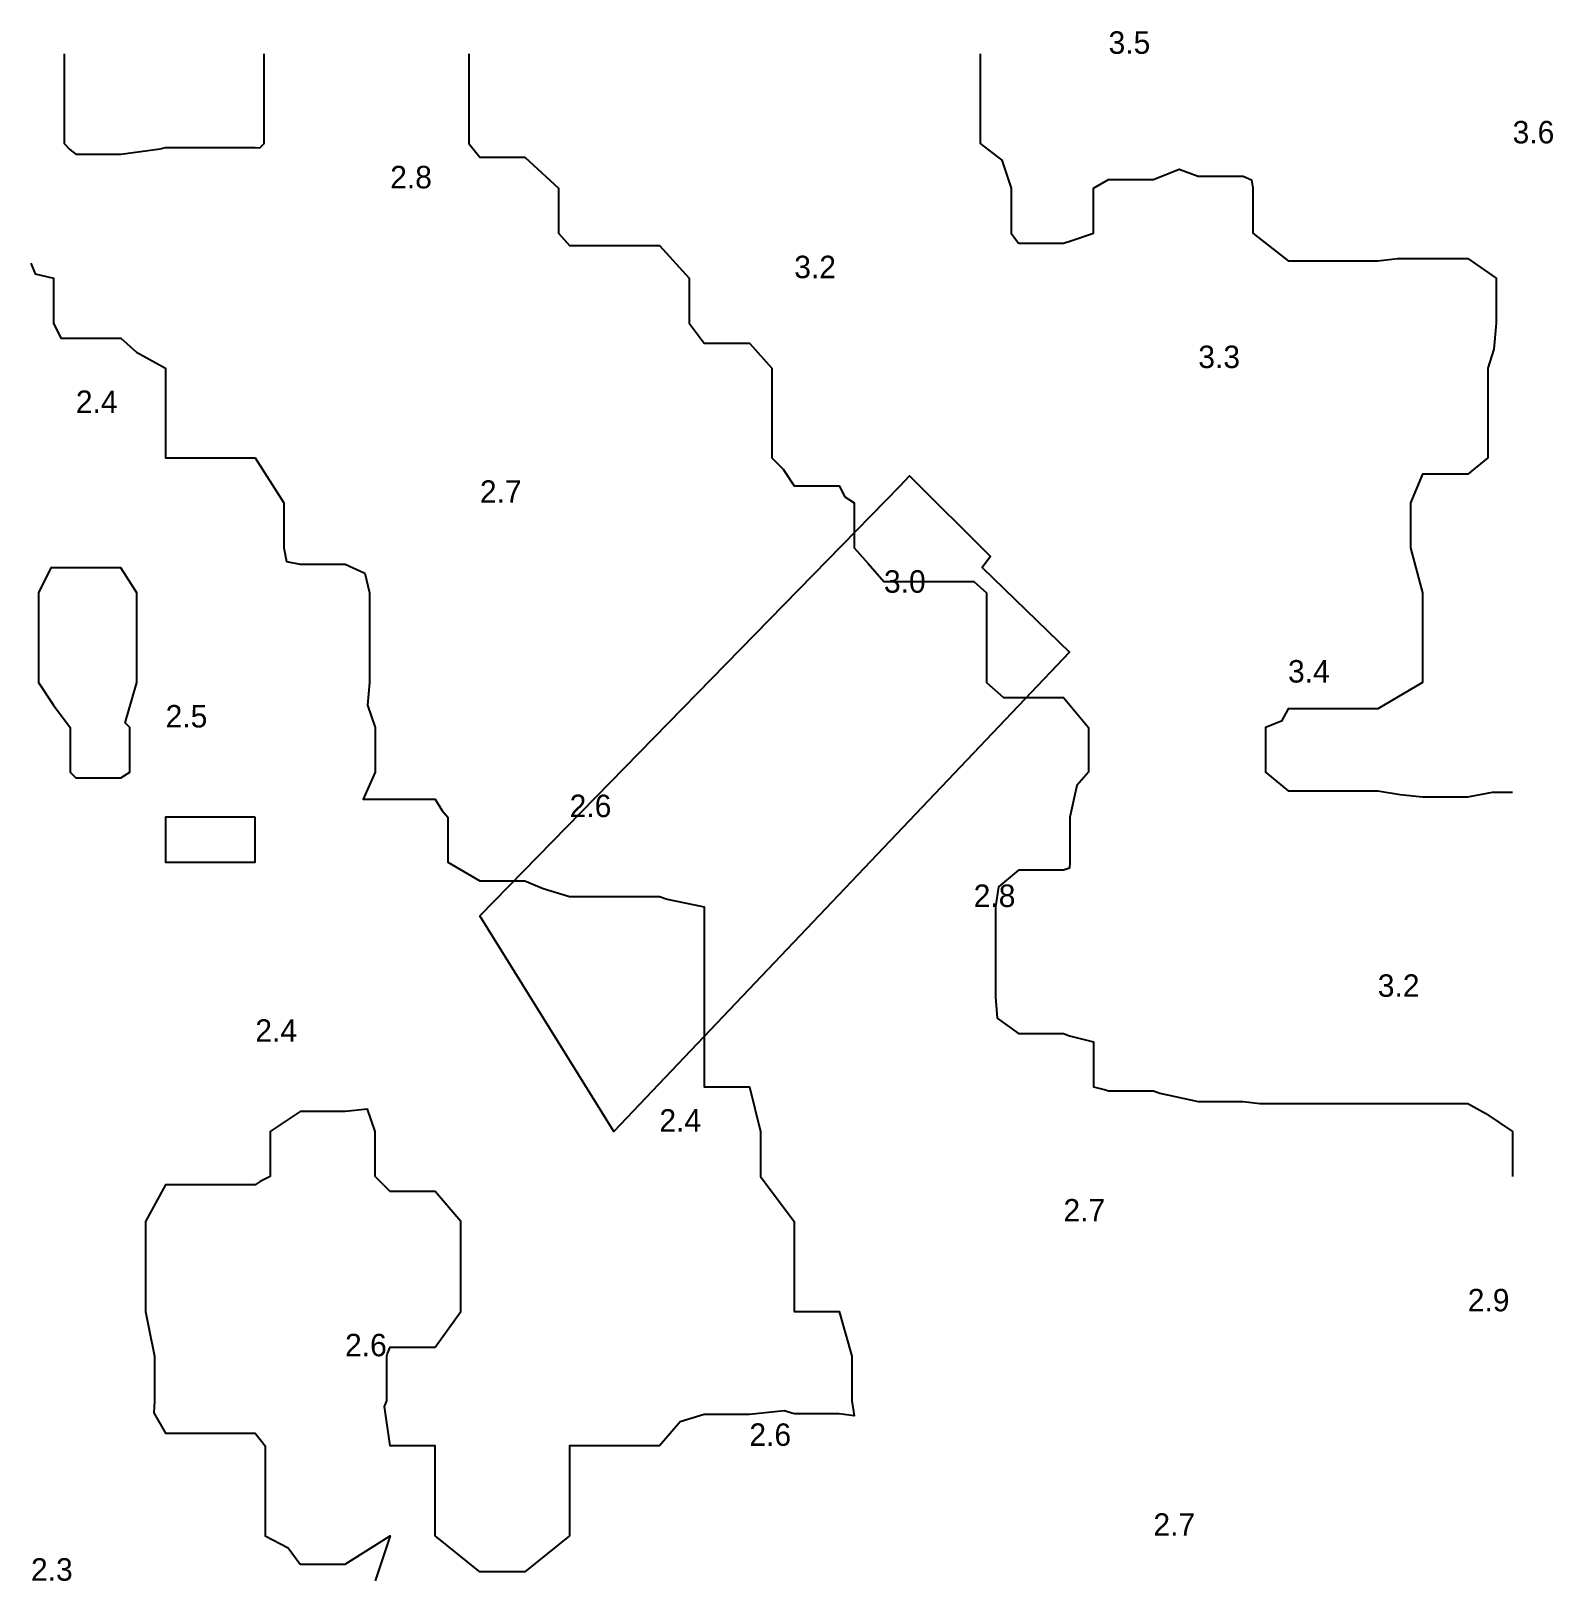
# Model space of a CAD drawing. Extents: x 0 to 67.8, y 0 to 69.
import ezdxf

# ---------------------------------------------------------------- set-up
doc = ezdxf.new("R2010")
doc.units = 0
for name, color, linetype in [('CONTOURS_MINEURES', 8, 'CONTINUOUS'), ('PARCELLE', 4, 'CONTINUOUS'), ('POINTS_COTES', 7, 'CONTINUOUS')]:
    doc.layers.add(name, color=color, linetype=linetype)

msp = doc.modelspace()

# ---------------------------------------------------------------- linework, layer by layer
at = {"layer": 'CONTOURS_MINEURES'}
for points in [[(1.485, 67.995), (1.485, 67.477), (1.485, 65.995), (1.485, 64.521), (1.485, 64.005), (1.729, 63.73), (2.003, 63.522), (2.486, 63.522), (4.002, 63.522), (5.761, 63.765), (6.001, 63.828), (6.177, 63.828), (7.999, 63.828), (9.822, 63.828), (9.998, 63.828), (10.198, 63.805), (10.398, 64.005), (10.398, 64.403), (10.398, 65.995), (10.398, 67.595), (10.398, 67.995)], [(19.502, 67.995), (19.502, 66.495), (19.502, 65.995), (19.502, 65.497), (19.502, 64.005), (20.002, 63.389), (21.386, 63.389), (22.001, 63.389), (23.5, 62.004), (23.5, 61.504), (23.5, 60.003), (23.999, 59.458), (24.545, 59.458), (25.998, 59.458), (27.452, 59.458), (27.997, 59.458), (29.329, 58.003), (29.329, 57.336), (29.329, 56.002), (29.995, 55.113), (31.112, 55.113), (32.005, 55.113), (33.004, 54.001), (33.004, 53.001), (33.004, 52), (33.004, 51), (33.004, 49.999), (33.504, 49.499), (34.003, 48.749), (35.253, 48.749), (36.002, 48.749), (36.263, 48.26), (36.668, 47.999), (36.668, 47.332), (36.668, 45.998), (37.295, 45.292), (38.001, 44.497), (39.5, 44.497), (39.999, 44.497), (41.498, 44.497), (41.998, 44.497), (42.569, 43.997), (42.569, 42.568), (42.569, 41.996), (42.569, 41.425), (42.569, 39.996), (43.331, 39.329), (43.997, 39.329), (44.663, 39.329), (45.995, 39.329), (47.112, 37.995), (47.112, 37.11), (47.112, 36.005), (46.586, 35.417), (46.282, 34.004), (46.282, 32.289), (46.282, 32.004), (46.263, 31.737), (45.995, 31.64), (45.632, 31.64), (43.997, 31.64), (43.097, 30.903), (42.969, 30.003), (42.969, 28.974), (42.969, 28.002), (42.969, 27.03), (42.969, 26.001), (43.05, 25.053), (43.997, 24.364), (44.36, 24.364), (45.995, 24.364), (46.263, 24.267), (47.335, 24), (47.335, 22.667), (47.335, 22), (47.866, 21.862), (48.005, 21.809), (48.195, 21.809), (50.003, 21.809), (50.289, 21.714), (52.002, 21.333), (52.668, 21.333), (54.001, 21.333), (54.75, 21.249), (55.999, 21.249), (57.249, 21.249), (57.998, 21.249), (59.247, 21.249), (59.997, 21.249), (60.746, 21.249), (61.995, 21.249), (62.749, 21.249), (64.005, 21.249), (64.804, 20.799), (66.003, 19.999), (66.003, 17.998)], [(42.284, 67.995), (42.284, 66.28), (42.284, 65.995), (42.284, 65.71), (42.284, 64.005), (43.247, 63.255), (43.664, 62.004), (43.664, 60.337), (43.664, 60.003), (43.997, 59.559), (45.551, 59.559), (45.995, 59.559), (46.33, 59.67), (47.335, 60.003), (47.335, 60.67), (47.335, 62.004), (48.005, 62.404), (48.405, 62.404), (50.003, 62.404), (51.146, 62.862), (52.002, 62.55), (52.547, 62.55), (54.001, 62.55), (54.376, 62.379), (54.429, 62.004), (54.429, 60.432), (54.429, 60.003), (55.999, 58.781), (57.221, 58.781), (57.998, 58.781), (58.775, 58.781), (59.997, 58.781), (60.871, 58.878), (61.995, 58.878), (63.126, 58.878), (64.005, 58.878), (65.277, 58.003), (65.277, 56.729), (65.277, 56.002), (65.171, 54.835), (64.893, 54.001), (64.893, 52.889), (64.893, 52), (64.893, 51.111), (64.893, 49.999), (64.005, 49.272), (63.274, 49.272), (61.995, 49.272), (61.457, 47.999), (61.457, 46.537), (61.457, 45.998), (61.995, 43.997), (61.995, 41.996), (61.995, 39.996), (59.997, 38.828), (59.164, 38.828), (57.998, 38.828), (57.165, 38.828), (55.999, 38.828), (55.714, 38.281), (55, 37.995), (55, 37), (55, 36.005), (55.999, 35.171), (57.165, 35.171), (57.998, 35.171), (58.831, 35.171), (59.997, 35.171), (60.996, 35.005), (61.995, 34.914), (62.909, 34.914), (64.005, 34.914), (65.115, 35.116), (66.003, 35.116)], [(0.005, 58.669), (0.198, 58.196), (1.004, 58.003), (1.004, 57.002), (1.004, 56.002), (1.337, 55.335), (2.003, 55.335), (3.336, 55.335), (4.002, 55.335), (4.708, 54.707), (6.001, 54.001), (6.001, 52), (6.001, 49.999), (7.999, 49.999), (9.998, 49.999), (11.27, 47.999), (11.27, 46.725), (11.27, 45.998), (11.382, 45.382), (11.997, 45.27), (12.724, 45.27), (13.995, 45.27), (14.875, 44.872), (15.077, 43.997), (15.077, 43.074), (15.077, 41.996), (15.077, 40.919), (15.077, 39.996), (15, 38.995), (15.335, 37.995), (15.335, 36.668), (15.335, 36.005), (14.799, 34.805), (16.005, 34.805), (16.804, 34.805), (18.003, 34.805), (18.311, 34.312), (18.575, 34.004), (18.575, 32.575), (18.575, 32.004), (20.002, 31.17), (20.835, 31.17), (22.001, 31.17), (22.824, 30.827), (23.999, 30.464), (25.537, 30.464), (25.998, 30.464), (27.536, 30.464), (27.997, 30.464), (28.349, 30.356), (29.995, 30.003), (29.995, 28.002), (29.995, 26.001), (29.995, 24), (29.995, 22), (32.005, 22), (32.504, 19.999), (32.504, 18.498), (32.504, 17.998), (34.003, 15.997), (34.003, 13.997), (34.003, 11.996), (36.002, 11.996), (36.573, 9.995), (36.573, 8.574), (36.573, 8.005), (36.668, 7.338), (36.002, 7.434), (34.574, 7.434), (34.003, 7.434), (33.559, 7.561), (32.005, 7.405), (30.598, 7.405), (29.995, 7.405), (28.919, 7.082), (27.997, 6.005), (25.998, 6.005), (23.999, 6.005), (23.999, 4.004), (23.999, 2.003), (22.001, 0.402), (21.601, 0.402), (20.002, 0.402), (18.003, 2.003), (18.003, 4.004), (18.003, 6.005), (16.005, 6.005), (15.754, 7.755), (15.861, 8.005), (15.861, 9.853), (15.861, 9.995), (15.887, 10.113), (16.005, 10.395), (16.405, 10.395), (18.003, 10.395), (19.146, 11.996), (19.146, 12.853), (19.146, 13.997), (19.146, 15.14), (19.146, 15.997), (18.003, 17.331), (17.337, 17.331), (16.005, 17.331), (15.335, 17.998), (15.335, 19.332), (15.335, 19.999), (15, 20.999), (13.995, 20.888), (13.107, 20.888), (11.997, 20.888), (10.664, 19.999), (10.664, 18.665), (10.664, 17.998), (10.22, 17.776), (9.998, 17.634), (9.635, 17.634), (7.999, 17.634), (6.364, 17.634), (6.001, 17.634), (5.101, 15.997), (5.101, 14.897), (5.101, 13.997), (5.101, 13.096), (5.101, 11.996), (5.251, 11.246), (5.501, 9.995), (5.501, 8.503), (5.501, 8.005), (5.475, 7.479), (6.001, 6.576), (6.572, 6.576), (7.999, 6.576), (9.427, 6.576), (9.998, 6.576), (10.442, 6.005), (10.442, 4.448), (10.442, 4.004), (10.442, 3.559), (10.442, 2.003), (11.459, 1.464), (11.997, 0.73), (13.269, 0.73), (13.995, 0.73), (16.005, 2.003), (15.335, 0.002)], [(2.003, 35.755), (2.253, 35.755), (4.002, 35.755), (4.402, 36.005), (4.402, 37.597), (4.402, 37.995), (4.202, 38.195), (4.716, 39.996), (4.716, 40.71), (4.716, 41.996), (4.716, 42.711), (4.716, 43.997), (4.002, 45.109), (2.892, 45.109), (2.003, 45.109), (0.893, 45.109), (0.338, 43.997), (0.338, 42.33), (0.338, 41.996), (0.338, 41.663), (0.338, 39.996), (1.004, 38.995), (1.754, 37.995), (1.754, 37.746), (1.754, 36.005), (2.003, 35.755)], [(9.998, 34.004), (7.999, 34.004), (6.001, 34.004), (6.001, 32.004), (7.999, 32.004), (9.998, 32.004), (9.998, 34.004)]]:
    msp.add_lwpolyline(points, dxfattribs=at)
at = {"layer": 'PARCELLE'}
msp.add_lwpolyline([(20, 29.603), (38.715, 48.76), (39.138, 49.197), (42.741, 45.605), (42.378, 45.118), (46.27, 41.354), (25.961, 20), (20, 29.603)], close=True, dxfattribs=at)

# ---------------------------------------------------------------- texts
at = {"layer": 'POINTS_COTES'}
for s, p in [('3.5', (48.005, 67.995)), ('3.6', (66.003, 64.005)), ('2.8', (16.005, 62.004)), ('3.2', (34.003, 58.003)), ('3.3', (52.002, 54.001)), ('2.4', (2.003, 52)), ('2.7', (20.002, 47.999)), ('3.0', (38.001, 43.997)), ('3.4', (55.999, 39.996)), ('2.5', (6.001, 37.995)), ('2.6', (23.999, 34.004)), ('2.8', (41.998, 30.003)), ('3.2', (59.997, 26.001)), ('2.4', (9.998, 24)), ('2.4', (27.997, 19.999)), ('2.7', (45.995, 15.997)), ('2.9', (64.005, 11.996)), ('2.6', (13.995, 9.995)), ('2.6', (32.005, 6.005)), ('2.7', (50.003, 2.003)), ('2.3', (0.005, 0.002))]:
    msp.add_text(s, height=1, dxfattribs=at).set_placement(p)

doc.saveas('drawing.dxf')
